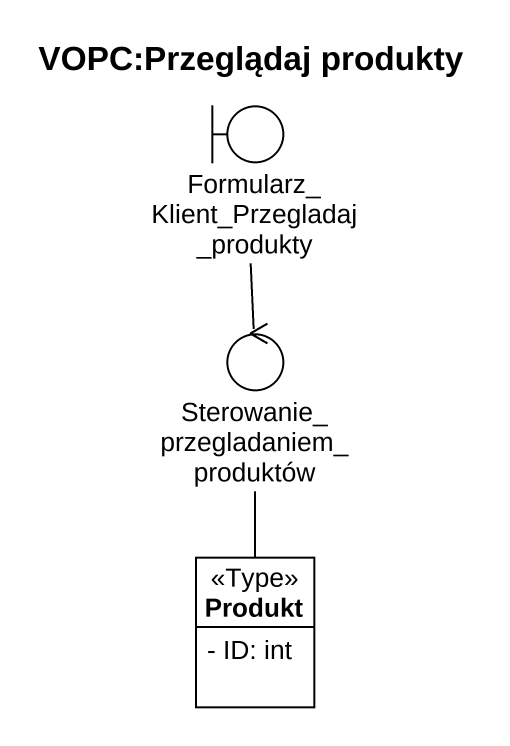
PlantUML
@startuml
title VOPC:Przeglądaj produkty
allowmixing
hide circle
hide empty members
skinparam classAttributeIconSize 0
boundary "Formularz_Klient_Przegladaj_produkty" as Formularz_Klient_Przegladaj
control "Sterowanie_przegladaniem_produktów" as Sterowanie_przegladaniem
class Produkt <<Type>> {
  - ID: int
}
Sterowanie_przegladaniem -up- Formularz_Klient_Przegladaj
Produkt -up- Sterowanie_przegladaniem
@enduml
